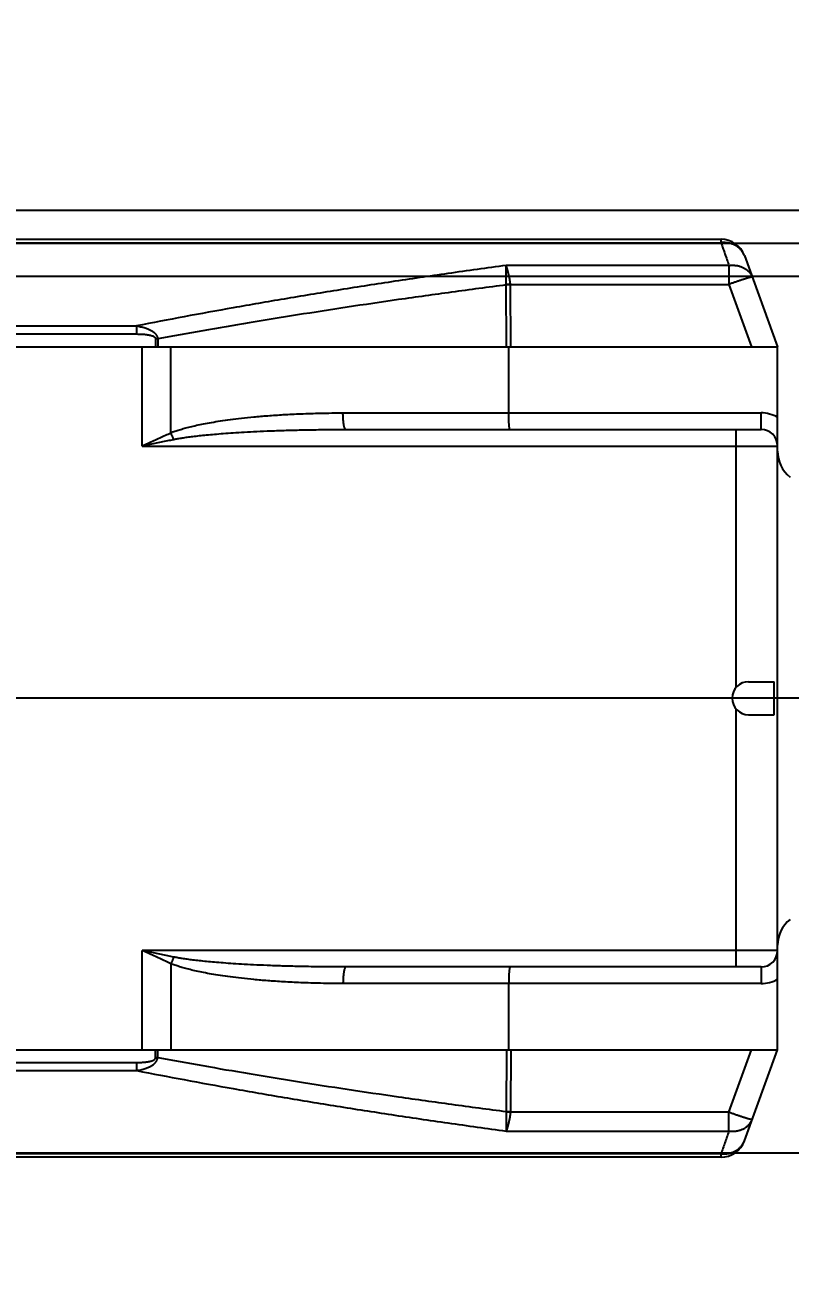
# Model space of a CAD drawing. Extents: x 0 to 3364, y 0 to 2376.
# Drawn here: x 1568.1 to 1660.5, y 344.3 to 495.3 of the extents above; entities that cross this region are included whole.
import ezdxf

# ---------------------------------------------------------------- set-up
doc = ezdxf.new("R2010")
doc.units = 0
doc.header["$LTSCALE"] = 185.02
doc.header["$PDMODE"] = 3
doc.header["$PDSIZE"] = 0.3125
doc.linetypes.add('CENTER', pattern=[0.6, 0.375, -0.075, 0.075, -0.075])
doc.layers.get('0').update_dxf_attribs({"linetype": 'CONTINUOUS'})
doc.layers.get('DEFPOINTS').update_dxf_attribs({"linetype": 'CONTINUOUS'})
doc.layers.add('95_ALL_DIM', color=7, linetype='CONTINUOUS')
doc.layers.add('DEFAULT_1', color=7, linetype='CENTER')
doc.styles.get("Standard").update_dxf_attribs({"font": 'txt', "width": 0.8})
doc.dimstyles.new('DIMSTYLE_1', dxfattribs={"dimtxt": 16, "dimasz": 6, "dimexe": 0.18, "dimexo": 0.0625, "dimgap": 0.09, "dimtad": 1, "dimdec": 3, "dimdsep": 46, "dimtxsty": 'Standard', "dimblk": 'OPEN', "dimblk1": 'OPEN', "dimblk2": 'OPEN', "dimcen": 0.09, "dimadec": 0, "dimazin": 0, "dimtp": 0.3, "dimtm": 0.3, "dimtfac": 1, "dimtdec": 3, "dimtofl": 0, "dimtmove": 0, "dimatfit": 3, "dimldrblk": 'OPEN', "dimfxl": 1, "dimtolj": 1, "dimarcsym": 0})
doc.dimstyles.new('DIMSTYLE_19', dxfattribs={"dimtxt": 16, "dimasz": 6, "dimexe": 0.18, "dimexo": 0.0625, "dimgap": 0.09, "dimtad": 1, "dimtih": 1, "dimtoh": 1, "dimdec": 3, "dimdsep": 46, "dimtxsty": 'Standard', "dimblk": 'OPEN', "dimblk1": 'OPEN', "dimblk2": 'OPEN', "dimcen": 0.09, "dimadec": 0, "dimazin": 0, "dimtp": 0.012, "dimtfac": 1, "dimtdec": 3, "dimtofl": 0, "dimtmove": 0, "dimatfit": 3, "dimldrblk": 'OPEN', "dimfxl": 1, "dimtolj": 1, "dimarcsym": 0})
doc.dimstyles.new('DIMSTYLE_5', dxfattribs={"dimtxt": 16, "dimasz": 6, "dimexe": 0.18, "dimexo": 0.0625, "dimgap": 0.09, "dimtad": 1, "dimdec": 3, "dimdsep": 46, "dimtxsty": 'Standard', "dimblk": 'OPEN', "dimblk1": 'OPEN', "dimblk2": 'OPEN', "dimcen": 0.09, "dimadec": 0, "dimazin": 0, "dimtp": 0.2, "dimtm": 0.2, "dimtfac": 1, "dimtdec": 3, "dimtofl": 0, "dimtmove": 0, "dimatfit": 3, "dimldrblk": 'OPEN', "dimfxl": 1, "dimtolj": 1, "dimarcsym": 0})
doc.dimstyles.new('DIMSTYLE_8', dxfattribs={"dimtxt": 14, "dimasz": 6, "dimexe": 0.18, "dimexo": 0.0625, "dimgap": 0.09, "dimtad": 1, "dimdec": 3, "dimdsep": 46, "dimtxsty": 'Standard', "dimblk": 'OPEN', "dimblk1": 'OPEN', "dimblk2": 'OPEN', "dimcen": 0.09, "dimadec": 0, "dimazin": 0, "dimtol": 1, "dimtp": 0.05, "dimtm": 0.05, "dimtfac": 1, "dimtdec": 3, "dimtofl": 0, "dimtmove": 0, "dimatfit": 3, "dimldrblk": 'OPEN', "dimfxl": 1, "dimtolj": 1, "dimarcsym": 0})

# ---------------------------------------------------------------- blocks, each defined once
blk = doc.blocks.new('_OPEN')
at = {"color": 0, "linetype": 'ByBlock'}
for p, q in [((0, 0), (-1, 0.233)), ((-1, -0.233), (0, 0)), ((-1, 0), (0, 0))]:
    blk.add_line(p, q, dxfattribs=at)
blk = doc.blocks.new('*D43')
at = {"layer": '95_ALL_DIM', "color": 0, "transparency": 16777216}
for p, q in [((1358.02, 419.84), (1358.02, 425.84)), ((1819.46, 413.84), (1357.84, 413.84)), ((1733.46, 358.84), (1357.84, 358.84)), ((1358.02, 352.84), (1358.02, 346.84))]:
    blk.add_line(p, q, dxfattribs=at)
at = {"layer": 'DEFPOINTS', "color": 0, "transparency": 16777216}
for p in [(1358.02, 413.84), (1819.52, 413.84), (1733.52, 358.84)]:
    blk.add_point(p, dxfattribs=at)
at = {"layer": '95_ALL_DIM', "color": 0, "transparency": 16777216, "xscale": 6, "yscale": 6, "zscale": 6}
for p, rotation in [((1358.02, 413.84), 270), ((1358.02, 358.84), 90)]:
    blk.add_blockref('_OPEN', p, dxfattribs=dict(at, rotation=rotation))
at = {"layer": '95_ALL_DIM', "color": 0, "transparency": 16777216, "insert": (1350.93, 396.47), "char_height": 14, "attachment_point": 5, "rotation": 90}
blk.add_mtext('\\A1;55±0.05', dxfattribs=at)
blk = doc.blocks.new('*D45')
at = {"layer": '95_ALL_DIM', "color": 0, "transparency": 16777216}
for p, q in [((1731.46, 468.84), (1316.34, 468.84)), ((1316.52, 462.84), (1316.52, 364.84)), ((1733.46, 358.84), (1316.34, 358.84))]:
    blk.add_line(p, q, dxfattribs=at)
at = {"layer": 'DEFPOINTS', "color": 0, "transparency": 16777216}
for p in [(1731.52, 468.84), (1316.52, 358.84), (1733.52, 358.84)]:
    blk.add_point(p, dxfattribs=at)
at = {"layer": '95_ALL_DIM', "color": 0, "transparency": 16777216, "xscale": 6, "yscale": 6, "zscale": 6}
for p, rotation in [((1316.52, 468.84), 90), ((1316.52, 358.84), 270)]:
    blk.add_blockref('_OPEN', p, dxfattribs=dict(at, rotation=rotation))
at = {"layer": '95_ALL_DIM', "color": 0, "transparency": 16777216, "insert": (1308.43, 416.05), "char_height": 16, "attachment_point": 5, "rotation": 90}
blk.add_mtext('\\A1;110', dxfattribs=at)
blk = doc.blocks.new('*D46')
at = {"layer": '95_ALL_DIM', "color": 0, "transparency": 16777216}
for p, q in [((1356.52, 478.84), (1356.52, 493.56)), ((1748.5, 472.84), (1356.34, 472.84)), ((1748.85, 464.84), (1356.34, 464.84)), ((1356.52, 458.84), (1356.52, 452.84))]:
    blk.add_line(p, q, dxfattribs=at)
at = {"layer": 'DEFPOINTS', "color": 0, "transparency": 16777216}
for p in [(1748.56, 472.84), (1356.52, 464.84), (1748.91, 464.84)]:
    blk.add_point(p, dxfattribs=at)
at = {"layer": '95_ALL_DIM', "color": 0, "transparency": 16777216, "xscale": 6, "yscale": 6, "zscale": 6}
for p, rotation in [((1356.52, 472.84), 270), ((1356.52, 464.84), 90)]:
    blk.add_blockref('_OPEN', p, dxfattribs=dict(at, rotation=rotation))
at = {"layer": '95_ALL_DIM', "color": 0, "transparency": 16777216, "insert": (1348.43, 489.2), "char_height": 16, "attachment_point": 5, "rotation": 90}
blk.add_mtext('\\A1;8', dxfattribs=at)
blk = doc.blocks.new('*D77')
at = {"layer": '95_ALL_DIM', "color": 0, "transparency": 16777216}
for p, q in [((1702.55, 246.84), (1747.38, 356.07)), ((1617.89, 246.84), (1702.55, 246.84))]:
    blk.add_line(p, q, dxfattribs=at)
at = {"layer": 'DEFPOINTS', "color": 0, "transparency": 16777216}
for p in [(1749.66, 361.62), (1747.38, 356.07)]:
    blk.add_point(p, dxfattribs=at)
at = {"layer": '95_ALL_DIM', "color": 0, "transparency": 16777216, "xscale": 6, "yscale": 6, "zscale": 6, "rotation": 67.68281805425562}
blk.add_blockref('_OPEN', (1749.66, 361.62), dxfattribs=at)
at = {"layer": '95_ALL_DIM', "color": 0, "transparency": 16777216, "insert": (1641.36, 254.93), "char_height": 16, "attachment_point": 5}
blk.add_mtext('\\A1;%%c6H7', dxfattribs=at)

msp = doc.modelspace()

# ---------------------------------------------------------------- linework, layer by layer
for p, q in [((1558.8531, 469.3432), (1652.1862, 469.3432)), ((1558.8532, 468.9252), (1652.1862, 468.9252)), ((1652.1862, 468.9252), (1652.1862, 469.3432)), ((1655.0048, 467.3705), (1659.0239, 456.3432)), ((1653.1398, 466.18), (1626.2272, 466.18)), ((1653.1398, 466.18), (1653.1398, 463.8837)), ((1626.2658, 456.3432), (1626.2315, 463.8171)), ((1626.7493, 463.8837), (1653.1398, 463.8837)), ((1626.786, 456.3432), (1626.7517, 463.8171)), ((1653.1398, 463.8837), (1655.8881, 456.3432)), ((1551.4966, 458.8645), (1581.5658, 458.8645)), ((1581.5658, 458.8645), (1581.5658, 457.8878)), ((1551.4966, 457.8878), (1581.5658, 457.8878)), ((1442.5239, 456.3432), (1659.0239, 456.3432)), ((1582.2395, 444.3432), (1582.2395, 456.3432)), ((1583.8539, 457.2894), (1583.8582, 456.3432)), ((1584.114, 457.2894), (1584.1184, 456.3432)), ((1585.7125, 445.9439), (1585.7125, 456.3432)), ((1626.5239, 448.3432), (1626.5239, 456.3432)), ((1659.0239, 371.3432), (1659.0239, 456.3432)), ((1606.5021, 448.3432), (1657.0239, 448.3432)), ((1657.0239, 446.3432), (1657.0239, 448.3432)), ((1606.8494, 446.3432), (1657.0239, 446.3432)), ((1654.0239, 415.1661), (1654.0239, 446.3432)), ((1582.2395, 444.3432), (1659.0239, 444.3432)), ((1655.5239, 415.8432), (1658.6065, 415.8432)), ((1658.6065, 411.8432), (1658.6065, 415.8432)), ((1654.0239, 381.3432), (1654.0239, 412.5203)), ((1655.5239, 411.8432), (1658.6065, 411.8432)), ((1582.2395, 371.3432), (1582.2395, 383.3432)), ((1659.0239, 383.3432), (1582.2395, 383.3432)), ((1585.7125, 381.7426), (1585.7125, 371.3432)), ((1657.0239, 381.3432), (1606.8494, 381.3432)), ((1657.0239, 381.3432), (1657.0239, 379.3432)), ((1657.0239, 379.3432), (1606.5021, 379.3432)), ((1626.5239, 371.3432), (1626.5239, 379.3432)), ((1442.5239, 371.3432), (1659.0239, 371.3432)), ((1583.8539, 370.397), (1583.8582, 371.3432)), ((1584.114, 370.397), (1584.1184, 371.3432)), ((1626.2658, 371.3432), (1626.2315, 363.8694)), ((1626.786, 371.3432), (1626.7517, 363.8694)), ((1653.1398, 363.8027), (1655.8881, 371.3432)), ((1655.0048, 360.3159), (1659.0239, 371.3432)), ((1551.4966, 369.7987), (1581.5658, 369.7987)), ((1581.5658, 369.7987), (1581.5658, 368.822)), ((1551.4965, 368.822), (1581.5658, 368.822)), ((1653.1398, 363.8027), (1626.7493, 363.8027)), ((1653.1398, 361.5064), (1653.1398, 363.8027)), ((1626.2272, 361.5064), (1653.1398, 361.5064)), ((1652.1862, 358.3432), (1558.8531, 358.3432)), ((1652.1862, 358.7613), (1558.8532, 358.7613)), ((1652.1862, 358.3432), (1652.1862, 358.7613))]:
    msp.add_line(p, q)
for centre, radius, start, end in [((1652.1862, 466.3432), 3, 20.025267, 90), ((1657.0239, 444.3432), 4, 60, 90), ((1657.0239, 444.3432), 2, 0, 90), ((1663.0239, 443.7157), 4, 180, 231.317813), ((1655.5239, 413.8432), 2, 90, 270), ((1663.0239, 383.9707), 4, 128.682187, 180), ((1657.0239, 383.3432), 2, 270, 360), ((1657.0239, 383.3432), 4, 270, 300), ((1652.1862, 361.3432), 3, 270, 339.974733)]:
    msp.add_arc(centre, radius, start, end)
for points, start_tangent, end_tangent in [([(1655.0048, 467.3705), (1654.9439, 467.52), (1654.8718, 467.6647), (1654.7889, 467.8041), (1654.6954, 467.9376), (1654.5918, 468.0646), (1654.4785, 468.1847), (1654.3559, 468.2973), (1654.2246, 468.402), (1654.085, 468.4985), (1653.9378, 468.5862), (1653.7834, 468.6648), (1653.6226, 468.7341), (1653.456, 468.7937), (1653.2843, 468.8433), (1653.1082, 468.8829), (1652.9283, 468.9123), (1652.7454, 468.9312), (1652.5602, 468.9397), (1652.3736, 468.9377), (1652.1862, 468.9252)], (-0.34243451, 0.9395417), (-0.99564851, -0.09318819)), ([(1652.1862, 468.9252), (1652.3671, 468.4042), (1652.553, 467.8692), (1652.7438, 467.3201), (1652.9394, 466.757), (1653.1398, 466.18)], (0.32814904, -0.94462596), (0.32814915, -0.94462592)), ([(1626.2272, 466.18), (1619.1842, 465.1995), (1612.3552, 464.1935), (1605.7514, 463.1653), (1599.3797, 462.1179), (1593.2322, 461.0521), (1587.2982, 459.9678), (1581.5658, 458.8645)], (-0.99097446, -0.13405078), (-0.98104297, -0.19379032)), ([(1626.7493, 463.8837), (1626.722, 464.0749), (1626.6926, 464.265), (1626.6612, 464.4534), (1626.628, 464.6391), (1626.5931, 464.8213), (1626.5566, 464.9993), (1626.5186, 465.1722), (1626.4794, 465.3394), (1626.4391, 465.4999), (1626.3978, 465.6533), (1626.3558, 465.7986), (1626.3133, 465.9353), (1626.2704, 466.0626), (1626.2272, 466.18)], (-0.13580702, 0.99073531), (-0.36014873, 0.9328949)), ([(1626.2336, 463.8508), (1626.2333, 464.0437), (1626.233, 464.2357), (1626.2326, 464.4261), (1626.2322, 464.6138), (1626.2318, 464.7983), (1626.2314, 464.9785), (1626.2309, 465.1539), (1626.2305, 465.3235), (1626.23, 465.4866), (1626.2294, 465.6425), (1626.2289, 465.7905), (1626.2284, 465.9299), (1626.2278, 466.0599), (1626.2272, 466.18)], (-0.0014138, 0.999999), (-0.00623965, 0.99998053)), ([(1653.1398, 466.18), (1653.3286, 466.1977), (1653.5166, 466.2052), (1653.7031, 466.2024), (1653.8872, 466.1894), (1654.0682, 466.1662), (1654.2454, 466.1329), (1654.418, 466.0896), (1654.5854, 466.0366), (1654.7467, 465.974), (1654.9014, 465.9021), (1655.0488, 465.8212), (1655.1883, 465.7316), (1655.3193, 465.6337), (1655.4413, 465.5279), (1655.5538, 465.4147), (1655.6563, 465.2944), (1655.7483, 465.1677), (1655.8296, 465.0351), (1655.8997, 464.897), (1655.9584, 464.754)], (0.99279013, 0.11986561), (0.34243451, -0.9395417)), ([(1626.2315, 463.8171), (1619.6294, 462.9389), (1613.2158, 462.0394), (1607.0003, 461.1211), (1600.9888, 460.1864), (1595.1766, 459.2363), (1589.5549, 458.2708), (1584.114, 457.2894)], (-0.99172253, -0.12839944), (-0.9833462, -0.18174229)), ([(1626.2315, 463.8171), (1626.2331, 463.834), (1626.2336, 463.8508)], (0.1205637, 0.99270559), (-0.00137564, 0.99999905)), ([(1626.7517, 463.8171), (1626.5775, 463.8165), (1626.4039, 463.8165), (1626.2315, 463.8171)], (-0.99998955, -0.00457247), (-0.99998922, 0.00464281)), ([(1626.7493, 463.8837), (1626.5766, 463.8722), (1626.4045, 463.8612), (1626.2336, 463.8508)], (-0.99767168, -0.06819992), (-0.99825333, -0.05907867)), ([(1626.7517, 463.8171), (1626.7511, 463.8505), (1626.7493, 463.8837)], (-0.00457917, 0.99998952), (-0.06838311, 0.99765914)), ([(1655.9584, 464.754), (1655.9493, 464.7608), (1655.9283, 464.7633), (1655.8957, 464.7615), (1655.8516, 464.7553), (1655.7961, 464.7448), (1655.7296, 464.73), (1655.6521, 464.7111), (1655.5642, 464.688), (1655.4661, 464.6609), (1655.3583, 464.6299), (1655.2412, 464.5952), (1655.1153, 464.5568), (1654.9811, 464.5149), (1654.8392, 464.4697), (1654.6902, 464.4214), (1654.5347, 464.3702), (1654.3734, 464.3163), (1654.2069, 464.2599), (1654.036, 464.2013), (1653.8613, 464.1407), (1653.6836, 464.0784), (1653.5036, 464.0146), (1653.3221, 463.9496), (1653.1398, 463.8837)], (-0.34243451, 0.9395417), (-0.9398432, -0.34160615)), ([(1581.5658, 458.8645), (1581.9018, 458.8024), (1582.2005, 458.7345), (1582.4659, 458.662), (1582.7011, 458.586), (1582.9096, 458.5075), (1583.094, 458.4271), (1583.257, 458.3452), (1583.4014, 458.2618), (1583.5279, 458.178), (1583.6366, 458.0952), (1583.7293, 458.0141), (1583.8084, 457.9345), (1583.8745, 457.8577), (1583.929, 457.7843), (1583.9737, 457.7145), (1584.0098, 457.6482), (1584.0389, 457.5855), (1584.0622, 457.5251), (1584.0809, 457.4662), (1584.0955, 457.4078), (1584.1065, 457.3489), (1584.114, 457.2894)], (0.98672326, -0.16241063), (0.09463457, -0.99551208)), ([(1581.5658, 457.8878), (1581.8801, 457.8843), (1582.1585, 457.8745), (1582.4047, 457.8595), (1582.622, 457.8402), (1582.8136, 457.8172), (1582.9822, 457.7912), (1583.1303, 457.7626), (1583.2604, 457.7317), (1583.3736, 457.699), (1583.4698, 457.6654), (1583.5511, 457.6313), (1583.6194, 457.5969), (1583.6757, 457.5627), (1583.7212, 457.5294), (1583.7576, 457.4971), (1583.7862, 457.4659), (1583.8084, 457.436), (1583.8253, 457.4068), (1583.8379, 457.3779), (1583.8467, 457.349), (1583.852, 457.3195), (1583.8539, 457.2894)], (1, -0.00000836), (0.00461273, -0.99998936)), ([(1584.114, 457.2894), (1584.0278, 457.2897), (1583.941, 457.2897), (1583.8539, 457.2894)], (-0.99998922, 0.00464282), (-0.99998955, -0.00457248)), ([(1585.7125, 445.9439), (1586.1965, 446.1266), (1586.737, 446.3064), (1587.3444, 446.4854), (1588.0281, 446.6646), (1588.7962, 446.8438), (1589.656, 447.0221), (1590.6169, 447.1988), (1591.6906, 447.3729), (1592.89, 447.5431), (1594.2307, 447.7075), (1595.7295, 447.8634), (1597.4077, 448.0077), (1599.2894, 448.1357), (1601.4047, 448.2409), (1603.793, 448.3146), (1606.5021, 448.3432)], (0.92724385, 0.37445807), (1, -0.00000403)), ([(1606.8494, 446.3432), (1606.8246, 446.3483), (1606.8, 446.3636), (1606.7756, 446.3889), (1606.7515, 446.4242), (1606.728, 446.4693), (1606.7051, 446.524), (1606.683, 446.5879), (1606.6616, 446.6607), (1606.6413, 446.7421), (1606.622, 446.8317), (1606.6038, 446.929), (1606.5869, 447.0335), (1606.5714, 447.1447), (1606.5572, 447.2619), (1606.5446, 447.3847), (1606.5335, 447.5124), (1606.524, 447.6443), (1606.5162, 447.7798), (1606.51, 447.9181), (1606.5056, 448.0586), (1606.503, 448.2005), (1606.5021, 448.3432)], (-1, 0), (0, 1)), ([(1626.6989, 446.3432), (1626.6887, 446.3466), (1626.6786, 446.3567), (1626.6686, 446.3735), (1626.6586, 446.3969), (1626.6488, 446.4269), (1626.6392, 446.4633), (1626.6297, 446.5062), (1626.6205, 446.5552), (1626.6115, 446.6102), (1626.6029, 446.6712), (1626.5945, 446.7378), (1626.5865, 446.8098), (1626.5789, 446.887), (1626.5717, 446.9692), (1626.565, 447.0561), (1626.5586, 447.1473), (1626.5528, 447.2426), (1626.5474, 447.3416), (1626.5426, 447.4441), (1626.5383, 447.5496), (1626.5345, 447.6578), (1626.5313, 447.7684), (1626.5286, 447.881), (1626.5266, 447.9951), (1626.5251, 448.1105), (1626.5242, 448.2266), (1626.5239, 448.3432)], (-1, 0), (0, 1)), ([(1582.2395, 444.3432), (1582.9469, 444.6748), (1583.6526, 445.0041), (1584.3502, 445.327), (1585.0387, 445.6415), (1585.7125, 445.9439)], (0.90535644, 0.42465246), (0.91389507, 0.4059505)), ([(1586.0598, 445.1436), (1586, 445.2701), (1585.9405, 445.4004), (1585.8817, 445.5336), (1585.8239, 445.6691), (1585.7674, 445.8061), (1585.7125, 445.9439)], (-0.43332406, 0.90123818), (-0.36467015, 0.93113677)), ([(1586.0598, 445.1436), (1586.5438, 445.2349), (1587.0843, 445.3248), (1587.6917, 445.4143), (1588.3754, 445.5039), (1589.1435, 445.5935), (1590.0033, 445.6827), (1590.9642, 445.771), (1592.0379, 445.8581), (1593.2373, 445.9432), (1594.5779, 446.0253), (1596.0768, 446.1033), (1597.755, 446.1755), (1599.6367, 446.2394), (1601.752, 446.2921), (1604.1402, 446.3289), (1606.8494, 446.3432)], (0.98022664, 0.19787809), (1, -0.00000101)), ([(1582.2395, 444.3432), (1583.0177, 444.509), (1583.7939, 444.6737), (1584.5613, 444.8351), (1585.3186, 444.9923), (1586.0598, 445.1436)], (0.97802028, 0.20850977), (0.98021973, 0.19791231)), ([(1586.0598, 382.5429), (1585.3186, 382.6941), (1584.5613, 382.8513), (1583.7939, 383.0128), (1583.0177, 383.1774), (1582.2395, 383.3432)], (-0.98021973, 0.19791232), (-0.97802029, 0.20850975)), ([(1585.7125, 381.7426), (1585.0387, 382.045), (1584.3502, 382.3595), (1583.6526, 382.6823), (1582.9469, 383.0117), (1582.2395, 383.3432)], (-0.91389507, 0.40595049), (-0.90535644, 0.42465246)), ([(1586.0598, 382.5429), (1586, 382.4163), (1585.9405, 382.2861), (1585.8817, 382.1528), (1585.8239, 382.0173), (1585.7674, 381.8803), (1585.7125, 381.7426)], (-0.43332406, -0.90123818), (-0.36467013, -0.93113678)), ([(1606.8494, 381.3432), (1604.1402, 381.3575), (1601.752, 381.3944), (1599.6367, 381.447), (1597.7549, 381.511), (1596.0768, 381.5831), (1594.5779, 381.6611), (1593.2373, 381.7433), (1592.0379, 381.8284), (1590.9642, 381.9154), (1590.0033, 382.0038), (1589.1435, 382.0929), (1588.3754, 382.1825), (1587.6917, 382.2721), (1587.0843, 382.3616), (1586.5438, 382.4515), (1586.0598, 382.5429)], (-1, -0.00000101), (-0.9802267, 0.19787778)), ([(1606.5021, 379.3432), (1603.793, 379.3718), (1601.4047, 379.4455), (1599.2894, 379.5508), (1597.4077, 379.6787), (1595.7295, 379.823), (1594.2307, 379.979), (1592.89, 380.1434), (1591.6906, 380.3135), (1590.6169, 380.4876), (1589.656, 380.6643), (1588.7962, 380.8426), (1588.0281, 381.0218), (1587.3444, 381.201), (1586.737, 381.3801), (1586.1965, 381.5598), (1585.7125, 381.7426)], (-1, -0.00000401), (-0.92724413, 0.37445737)), ([(1606.8494, 381.3432), (1606.8246, 381.3381), (1606.8, 381.3229), (1606.7756, 381.2975), (1606.7515, 381.2622), (1606.728, 381.2171), (1606.7051, 381.1625), (1606.683, 381.0986), (1606.6616, 381.0257), (1606.6413, 380.9443), (1606.622, 380.8547), (1606.6038, 380.7574), (1606.5869, 380.6529), (1606.5714, 380.5418), (1606.5572, 380.4245), (1606.5446, 380.3017), (1606.5335, 380.1741), (1606.524, 380.0422), (1606.5162, 379.9067), (1606.51, 379.7684), (1606.5056, 379.6279), (1606.503, 379.4859), (1606.5021, 379.3432)], (-1, 0), (0, -1)), ([(1626.6989, 381.3432), (1626.6887, 381.3399), (1626.6786, 381.3298), (1626.6686, 381.313), (1626.6586, 381.2896), (1626.6488, 381.2596), (1626.6392, 381.2231), (1626.6297, 381.1803), (1626.6205, 381.1313), (1626.6115, 381.0762), (1626.6029, 381.0153), (1626.5945, 380.9487), (1626.5865, 380.8766), (1626.5789, 380.7994), (1626.5717, 380.7172), (1626.565, 380.6304), (1626.5586, 380.5392), (1626.5528, 380.4439), (1626.5474, 380.3448), (1626.5426, 380.2424), (1626.5383, 380.1368), (1626.5345, 380.0286), (1626.5313, 379.918), (1626.5286, 379.8055), (1626.5266, 379.6913), (1626.5251, 379.576), (1626.5242, 379.4598), (1626.5239, 379.3432)], (-1, 0), (0, -1)), ([(1581.5658, 368.822), (1581.9047, 368.8846), (1582.2053, 368.9532), (1582.4717, 369.0262), (1582.7077, 369.1027), (1582.9163, 369.1817), (1583.1003, 369.2623), (1583.2622, 369.3441), (1583.4044, 369.4264), (1583.5292, 369.5094), (1583.638, 369.5924), (1583.7309, 369.6738), (1583.8094, 369.753), (1583.8754, 369.8299), (1583.9298, 369.9033), (1583.9742, 369.9728), (1584.0103, 370.0392), (1584.0392, 370.1017), (1584.0624, 370.1618), (1584.0812, 370.2213), (1584.0959, 370.2805), (1584.1068, 370.3391), (1584.114, 370.397)], (0.98672344, 0.16240952), (0.09462951, 0.99551256)), ([(1581.5658, 369.7987), (1581.8828, 369.8022), (1582.163, 369.8122), (1582.4101, 369.8274), (1582.6281, 369.8469), (1582.8198, 369.8701), (1582.9879, 369.8963), (1583.135, 369.9248), (1583.2631, 369.9554), (1583.3747, 369.9878), (1583.4711, 370.0215), (1583.5525, 370.0558), (1583.6203, 370.09), (1583.6765, 370.1242), (1583.7219, 370.1575), (1583.758, 370.1897), (1583.7866, 370.221), (1583.8086, 370.2508), (1583.8254, 370.2799), (1583.8381, 370.3091), (1583.8469, 370.3384), (1583.8521, 370.3677), (1583.8539, 370.397)], (1, 0.00000859), (0.0046098, 0.99998937)), ([(1583.8539, 370.397), (1583.941, 370.3968), (1584.0278, 370.3968), (1584.114, 370.397)], (0.99998955, -0.00457248), (0.99998922, 0.00464282)), ([(1584.114, 370.397), (1589.5548, 369.4157), (1595.1764, 368.4501), (1600.9885, 367.5), (1607.0001, 366.5654), (1613.2158, 365.6471), (1619.6294, 364.7475), (1626.2315, 363.8694)], (0.9833462, -0.18174227), (0.99172253, -0.12839944)), ([(1581.5658, 368.822), (1587.2981, 367.7186), (1593.232, 366.6344), (1599.3794, 365.5686), (1605.7513, 364.5212), (1612.3552, 363.493), (1619.1842, 362.4869), (1626.2272, 361.5064)], (0.98104298, -0.1937903), (0.99097446, -0.13405083)), ([(1626.2336, 363.8356), (1626.2333, 363.6429), (1626.233, 363.451), (1626.2326, 363.2606), (1626.2322, 363.0728), (1626.2318, 362.8883), (1626.2314, 362.7079), (1626.2309, 362.5325), (1626.2305, 362.3628), (1626.23, 362.1997), (1626.2294, 362.0437), (1626.2289, 361.8957), (1626.2284, 361.7564), (1626.2278, 361.6264), (1626.2272, 361.5064)], (-0.00141453, -0.999999), (-0.00616731, -0.99998098)), ([(1626.7493, 363.8027), (1626.722, 363.6117), (1626.6926, 363.4216), (1626.6613, 363.2332), (1626.628, 363.0475), (1626.5931, 362.8652), (1626.5566, 362.6872), (1626.5186, 362.5142), (1626.4794, 362.347), (1626.439, 362.1864), (1626.3978, 362.033), (1626.3558, 361.8877), (1626.3132, 361.751), (1626.2703, 361.6237), (1626.2272, 361.5064)], (-0.13580641, -0.99073539), (-0.36007815, -0.93292215)), ([(1626.2315, 363.8694), (1626.4039, 363.8699), (1626.5775, 363.8699), (1626.7517, 363.8694)], (0.99998922, 0.0046428), (0.99998955, -0.00457246)), ([(1626.2315, 363.8694), (1626.2331, 363.8524), (1626.2336, 363.8356)], (0.12057092, -0.99270472), (-0.00137523, -0.99999905)), ([(1626.2336, 363.8356), (1626.4045, 363.8252), (1626.5766, 363.8143), (1626.7493, 363.8027)], (0.99825333, -0.0590787), (0.99767167, -0.06819994)), ([(1626.7517, 363.8694), (1626.7511, 363.8359), (1626.7493, 363.8027)], (-0.00457764, -0.99998952), (-0.06838901, -0.99765873)), ([(1653.1398, 363.8027), (1653.3221, 363.7368), (1653.5036, 363.6718), (1653.6836, 363.608), (1653.8613, 363.5457), (1654.036, 363.4851), (1654.2069, 363.4265), (1654.3734, 363.3702), (1654.5347, 363.3163), (1654.6902, 363.2651), (1654.8392, 363.2168), (1654.9811, 363.1716), (1655.1153, 363.1297), (1655.2412, 363.0913), (1655.3583, 363.0565), (1655.4661, 363.0255), (1655.5642, 362.9984), (1655.6521, 362.9753), (1655.7296, 362.9564), (1655.7961, 362.9416), (1655.8516, 362.9312), (1655.8957, 362.925), (1655.9283, 362.9231), (1655.9493, 362.9256), (1655.9584, 362.9324)], (0.9398432, -0.34160615), (0.34243451, 0.9395417)), ([(1653.1398, 361.5064), (1653.3286, 361.4887), (1653.5166, 361.4812), (1653.7031, 361.484), (1653.8872, 361.497), (1654.0682, 361.5202), (1654.2454, 361.5535), (1654.418, 361.5968), (1654.5854, 361.6499), (1654.7467, 361.7125), (1654.9014, 361.7844), (1655.0488, 361.8653), (1655.1883, 361.9549), (1655.3193, 362.0528), (1655.4413, 362.1585), (1655.5538, 362.2718), (1655.6563, 362.392), (1655.7483, 362.5187), (1655.8296, 362.6514), (1655.8997, 362.7895), (1655.9584, 362.9324)], (0.99279014, -0.11986553), (0.34243451, 0.9395417)), ([(1653.1398, 361.5064), (1652.89, 360.7874), (1652.6478, 360.09), (1652.4131, 359.4146), (1652.1862, 358.7613)], (-0.32814904, -0.94462596), (-0.32814902, -0.94462597)), ([(1652.1862, 358.7613), (1652.3736, 358.7488), (1652.5602, 358.7468), (1652.7454, 358.7552), (1652.9283, 358.7742), (1653.1082, 358.8035), (1653.2843, 358.8431), (1653.456, 358.8928), (1653.6226, 358.9524), (1653.7834, 359.0216), (1653.9378, 359.1003), (1654.085, 359.188), (1654.2246, 359.2844), (1654.3559, 359.3891), (1654.4785, 359.5018), (1654.5918, 359.6218), (1654.6954, 359.7489), (1654.7889, 359.8824), (1654.8718, 360.0217), (1654.9439, 360.1664), (1655.0048, 360.3159)], (0.99556494, -0.09407682), (0.34243451, 0.9395417))]:
    msp.add_spline(points, degree=3, dxfattribs=dict(start_tangent=start_tangent, end_tangent=end_tangent))
at = {"layer": 'DEFAULT_1'}
msp.add_line((1823.5239, 413.8432), (1403.3315, 413.8432), dxfattribs=at)

# ---------------------------------------------------------------- dimensions: what is measured, and where the dimension line sits
at = {"layer": '95_ALL_DIM'}
for base, p1, p2, angle, dimstyle, picture, middle in [((1356.5239, 464.8432), (1748.5608, 472.8432), (1748.91, 464.8432), 270, 'DIMSTYLE_5', '*D46', (1356.5239, 489.1999)), ((1316.5239, 358.8432), (1731.5239, 468.8432), (1733.5239, 358.8432), 270, 'DIMSTYLE_1', '*D45', (1316.5239, 416.053)), ((1358.0239, 413.8432), (1733.5239, 358.8432), (1819.5239, 413.8432), 90, 'DIMSTYLE_8', '*D43', (1358.0239, 396.4693))]:
    dim = msp.add_linear_dim(base=base, p1=p1, p2=p2, angle=angle, dimstyle=dimstyle, dxfattribs=at)
    dim.commit()
    dim.dimension.update_dxf_attribs({"geometry": picture, "text_midpoint": middle, "dimtype": 160})
dim = msp.add_diameter_dim_2p(p1=(1747.3847, 356.0679), p2=(1749.6631, 361.6185), dimstyle='DIMSTYLE_19', override={"dimpost": '%%c<>H7'}, dxfattribs=at)
dim.commit()
dim.dimension.update_dxf_attribs({"geometry": '*D77', "text_midpoint": (1641.3577, 246.8432), "dimtype": 163})

doc.saveas('drawing.dxf')
